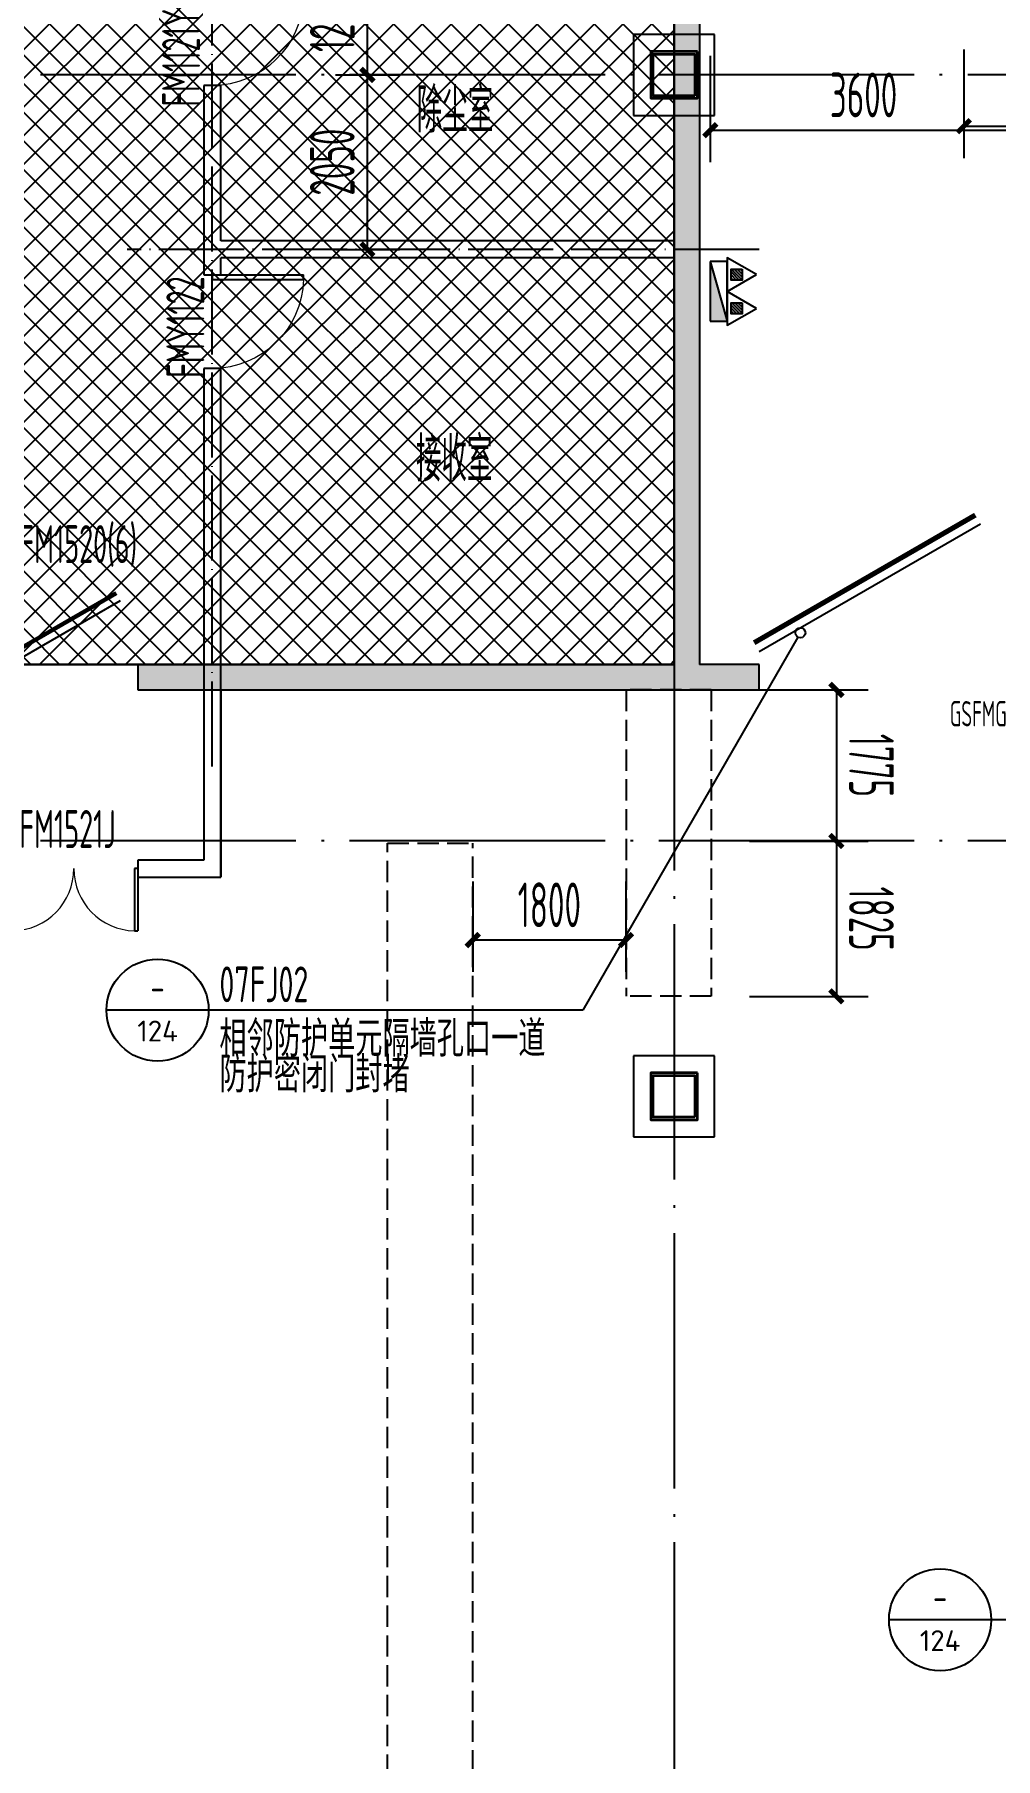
# Model space of a CAD drawing. Extents: x -473190 to 2138458, y -81875 to 2633646.
# Drawn here: x 1050345 to 1061632, y 82162 to 102417 of the extents above; entities that cross this region are included whole.
import ezdxf
from ezdxf.enums import TextEntityAlignment as Align

# ---------------------------------------------------------------- set-up
doc = ezdxf.new("R2010")
doc.units = 0
doc.header["$LTSCALE"] = 1000
for name, pattern in [('__DASH', [0.35, 0.25, -0.1]), ('DASH', [0.35, 0.25, -0.1]), ('DOTE', [2.42, 2, -0.2, 0.02, -0.2])]:
    doc.linetypes.add(name, pattern=pattern)
for name, color, linetype in [('A-COLUMN', 2, 'Continuous'), ('A-PUB_HATCH', 8, 'Continuous'), ('A-ROOM_NAME', 23, 'Continuous'), ('A-WALL', 2, 'Continuous'), ('DIM_IDEN', 3, 'Continuous'), ('DOOR_FIRE', 4, 'Continuous'), ('DOOR_FIRE_TEXT', 7, 'Continuous'), ('DOTE', 1, 'DOTE'), ('PUB_DIM', 3, 'Continuous'), ('PUB_TEXT', 7, 'Continuous'), ('RF-KBGQ', 15, 'Continuous'), ('RF-M', 4, 'Continuous'), ('RF-MBH', 11, 'Continuous'), ('RF-QT', 30, 'Continuous'), ('S-柱', 51, 'Continuous'), ('S-柱-填充', 8, 'Continuous'), ('W-EQUIP_消火栓', 7, 'Continuous'), ('W-EQUIP_灭火器', 7, 'Continuous'), ('索引线', 252, 'Continuous')]:
    doc.layers.add(name, color=color, linetype=linetype)
doc.styles.add('8B2_02', font='tssdeng.shx', dxfattribs={"width": 0.6, "bigfont": 'TSSDCHN.shx'})
doc.styles.add('_TCH_DIM_T3', font='tssdeng.shx', dxfattribs={"width": 0.564706, "bigfont": '@@@tssdchn.shx'})
doc.styles.add('_TCH_WINDOW', font='tssdeng.shx', dxfattribs={"width": 0.8, "height": 3.5, "bigfont": 'tssdchn.shx'})
doc.styles.add('TYDG_02', font='TSSDENG', dxfattribs={"width": 0.8, "bigfont": 'TSSDCHN'})
doc.dimstyles.new('_TCH_ARCH&&150', dxfattribs={"dimtxt": 525, "dimasz": 150, "dimexe": 375, "dimexo": 450, "dimgap": 150, "dimtad": 1, "dimdec": 0, "dimzin": 0, "dimdsep": 46, "dimtxsty": '_TCH_DIM_T3', "dimblk": 'ARCHTICK', "dimcen": 0.09, "dimclrt": 7, "dimazin": 2, "dimtfac": 1, "dimtdec": 0, "dimtix": 1, "dimtmove": 2, "dimatfit": 3, "dimfxl": 0, "dimtolj": 1, "dimtzin": 0, "dimarcsym": 0})

# ---------------------------------------------------------------- blocks, each defined once
blk = doc.blocks.new('A$C7EFF042E')
at = {"layer": 'A-COLUMN', "color": 6}
for p, q in [((27725, -44775), (26775, -44775)), ((26775, -44775), (26775, -45725)), ((27725, -45725), (27725, -44775)), ((26775, -45725), (27725, -45725)), ((27725, -56775), (26775, -56775)), ((26775, -56775), (26775, -57725)), ((27725, -57725), (27725, -56775)), ((26775, -57725), (27725, -57725))]:
    blk.add_line(p, q, dxfattribs=at)
at = {"layer": 'S-柱', "color": 6, "lineweight": 35}
for points in [[(27525, -44975), (26975, -44975), (26975, -45525), (27525, -45525)], [(27525, -44975), (26975, -44975), (26975, -45525), (27525, -45525)], [(27525, -56975), (26975, -56975), (26975, -57525), (27525, -57525)], [(27525, -56975), (26975, -56975), (26975, -57525), (27525, -57525)]]:
    blk.add_lwpolyline(points, close=True, dxfattribs=at)
at = {"layer": 'S-柱-填充', "color": 6, "lineweight": 35}
for points in [[(27495, -45495), (27005, -45495), (27005, -45005), (27495, -45005)], [(27495, -57495), (27005, -57495), (27005, -57005), (27495, -57005)]]:
    blk.add_lwpolyline(points, close=True, dxfattribs=at)
blk = doc.blocks.new('_ArchTick')
at = {"color": 0, "linetype": 'ByBlock', "const_width": 0.4}
blk.add_lwpolyline([(-0.5, -0.5), (0.5, 0.5)], dxfattribs=at)
blk = doc.blocks.new('*D5580')
at = {"layer": 'Defpoints', "color": 0, "transparency": 16777216}
for p in [(112750, -35275), (113573, -35275), (112750, -36550)]:
    blk.add_point(p, dxfattribs=at)
at = {"layer": 'PUB_DIM', "color": 0, "lineweight": -2, "transparency": 16777216}
for p, q in [((113200, -35275), (113948, -35275)), ((113573, -36550), (113573, -35275)), ((113200, -36550), (113948, -36550))]:
    blk.add_line(p, q, dxfattribs=at)
at = {"layer": 'PUB_DIM', "color": 0, "lineweight": -2, "transparency": 16777216, "xscale": 150, "yscale": 150, "zscale": 150}
for p, rotation in [((113573, -35275), 90), ((113573, -36550), 270)]:
    blk.add_blockref('_ArchTick', p, dxfattribs=dict(at, rotation=rotation))
at = {"layer": 'PUB_DIM', "color": 7, "transparency": 16777216, "insert": (113160, -35912), "char_height": 525, "attachment_point": 5, "rotation": 90, "style": '_TCH_DIM_T3'}
blk.add_mtext('\\A1;1275', dxfattribs=at)
blk = doc.blocks.new('*D5581')
at = {"layer": 'Defpoints', "color": 0, "transparency": 16777216}
for p in [(112750, -36550), (113573, -36550), (112750, -38600)]:
    blk.add_point(p, dxfattribs=at)
at = {"layer": 'PUB_DIM', "color": 0, "lineweight": -2, "transparency": 16777216}
for p, q in [((113200, -36550), (113948, -36550)), ((113573, -38600), (113573, -36550)), ((113200, -38600), (113948, -38600))]:
    blk.add_line(p, q, dxfattribs=at)
at = {"layer": 'PUB_DIM', "color": 0, "lineweight": -2, "transparency": 16777216, "xscale": 150, "yscale": 150, "zscale": 150}
for p, rotation in [((113573, -36550), 90), ((113573, -38600), 270)]:
    blk.add_blockref('_ArchTick', p, dxfattribs=dict(at, rotation=rotation))
at = {"layer": 'PUB_DIM', "color": 7, "transparency": 16777216, "insert": (113160, -37575), "char_height": 525, "attachment_point": 5, "rotation": 90, "style": '_TCH_DIM_T3'}
blk.add_mtext('\\A1;2050', dxfattribs=at)
blk = doc.blocks.new('$TwtSys$00000434')
for p, q in [((-0.5, 0.5), (-0.5, -0.5)), ((-0.5, -0.5), (0.5, 0.5)), ((0.5, 0.5), (-0.5, 0.5)), ((0.5, -0.5), (0.5, 0.5)), ((-0.5, -0.5), (0.5, -0.5))]:
    blk.add_line(p, q)
blk.add_solid([(0.5, -0.5), (0.5, 0.5), (-0.5, -0.5)])
blk = doc.blocks.new('$TwtSys$00000546')
h = blk.add_hatch()
h.set_pattern_fill('ANSI31', color=256, scale=200, style=0)
h.set_pattern_definition([(45, (-38543.802, -6670.83), (-17.67767, 17.67767), [])])
h.paths.add_polyline_path([(-65, 174), (65, 174), (65, 44), (-65, 44)])
for points in [[(0, 344), (-198, 0), (198, 0)], [(-65, 174), (65, 174), (65, 44), (-65, 44)]]:
    blk.add_lwpolyline(points, close=True)
blk = doc.blocks.new('$DorLib2D$00000002')
for p, q in [((-0.5, 0), (-0.5, 0.4875)), ((-0.475, 0.4875), (-0.5, 0.4875)), ((-0.475, 0), (-0.475, 0.4875)), ((0.475, 0), (0.475, 0.4875)), ((0.475, 0.4875), (0.5, 0.4875)), ((0.5, 0), (0.5, 0.4875)), ((-0.5, 0), (-0.475, 0)), ((0.5, 0), (0.475, 0))]:
    blk.add_line(p, q)
at = {"lineweight": 13}
for centre, start, end in [((-0.4875, 0), 0, 88.53072), ((0.4875, 0), 91.46928, 180)]:
    blk.add_arc(centre, 0.4875, start, end, dxfattribs=at)
blk = doc.blocks.new('$DorLib2D$00000211')
at = {"color": 0}
for p, q in [((-0.5, 0.05), (-0.067, 0.3)), ((0.5, 0.05), (0.067, 0.3))]:
    blk.add_line(p, q, dxfattribs=at)
at = {"color": 0, "const_width": 0.01}
for points in [[(-0.51, 0.0673), (-0.077, 0.3173)], [(0.51, 0.0673), (0.077, 0.3173)]]:
    blk.add_lwpolyline(points, dxfattribs=at)
blk = doc.blocks.new('$DorLib2D$00000193')
at = {"color": 0}
blk.add_line((-0.5, 0.1), (0.366, 0.6), dxfattribs=at)
at = {"color": 0, "const_width": 0.0333}
blk.add_lwpolyline([(-0.533, 0.158), (0.333, 0.658)], dxfattribs=at)
blk = doc.blocks.new('afasgasg')
at = {"layer": 'A-PUB_HATCH'}
for points in [[(473948.2, -695485.2), (473748.2, -695485.2), (473748.2, -720685.2), (473881.5, -720785.2), (474048.2, -720685.2), (474048.2, -695635.2)], [(468323.2, -720685.2), (467448.2, -720685.2), (467448.2, -720985.2), (468323.2, -720985.2)], [(468323.2, -720685.2), (468323.2, -720985.2), (473848.2, -720985.2), (473881.5, -720785.2), (473748.2, -720685.2)], [(473848.2, -720985.2), (474748.2, -720985.2), (474748.2, -720685.2), (474048.2, -720685.2), (473881.5, -720785.2)]]:
    blk.add_hatch(color=256, dxfattribs=at).paths.add_polyline_path(points)
at = {"layer": 'A-WALL'}
for p, q in [((468223.2, -720985.2), (468223.2, -722985.2)), ((468423.2, -720985.2), (468423.2, -723185.2)), ((468223.2, -722985.2), (467448.2, -722985.2)), ((467448.2, -722985.2), (467448.2, -723185.2)), ((467448.2, -723185.2), (468423.2, -723185.2))]:
    blk.add_line(p, q, dxfattribs=at)
at = {"layer": 'RF-QT'}
for p, q in [((473748.2, -695485.2), (473748.2, -720685.2)), ((474048.2, -695635.2), (474048.2, -720685.2)), ((468323.2, -720685.2), (467448.2, -720685.2)), ((467448.2, -720685.2), (467448.2, -720985.2)), ((468323.2, -720685.2), (473748.2, -720685.2)), ((474748.2, -720685.2), (474048.2, -720685.2)), ((474748.2, -720985.2), (474748.2, -720685.2)), ((467448.2, -720985.2), (468323.2, -720985.2)), ((468323.2, -720985.2), (473848.2, -720985.2)), ((473848.2, -720985.2), (474748.2, -720985.2))]:
    blk.add_line(p, q, dxfattribs=at)
at = {"layer": 'DOOR_FIRE'}
ref = blk.add_blockref('$DorLib2D$00000002', (466698.2, -723085.2), dxfattribs=dict(at, xscale=-1500, yscale=-1500, zscale=200))
ref.add_attrib('A', 'FM1521J', (466058.5, -722842.8), dxfattribs={"layer": 'DOOR_FIRE_TEXT', "height": 446.25, "style": '_TCH_WINDOW', "width": 0.564706})
at = {"layer": 'RF-M', "linetype": '__DASH'}
ref = blk.add_blockref('$DorLib2D$00000193', (466698.2, -720835.2), dxfattribs=dict(at, xscale=1500, yscale=1500, zscale=300))
ref.add_attrib('A', 'GHFM1520(6)', (465646.6, -719495.7), dxfattribs={"layer": 'RF-MBH', "linetype": '__DASH', "height": 446.25, "style": '_TCH_WINDOW', "width": 0.564706})
at = {"layer": 'RF-M'}
ref = blk.add_blockref('$DorLib2D$00000211', (477748.2, -720835.2), dxfattribs=dict(at, xscale=-6000, yscale=6000, zscale=300))
ref.add_attrib('A', 'GSFMG6030(5)', (476985.7, -721413.9), dxfattribs={"layer": 'RF-MBH', "height": 297.5, "style": '_TCH_WINDOW', "width": 0.564706})
blk = doc.blocks.new('*D5703')
at = {"layer": 'Defpoints', "color": 0, "transparency": 16777216}
for p in [(-263944, -198233), (-262621, -198233), (-263944, -201833)]:
    blk.add_point(p, dxfattribs=at)
at = {"layer": 'PUB_DIM', "color": 0, "lineweight": -2, "transparency": 16777216}
for p, q in [((-263494, -198233), (-262246, -198233)), ((-262621, -201833), (-262621, -198233)), ((-263494, -201833), (-262246, -201833))]:
    blk.add_line(p, q, dxfattribs=at)
at = {"layer": 'PUB_DIM', "color": 0, "lineweight": -2, "transparency": 16777216, "xscale": 150, "yscale": 150, "zscale": 150}
for p, rotation in [((-262621, -198233), 90), ((-262621, -201833), 270)]:
    blk.add_blockref('_ArchTick', p, dxfattribs=dict(at, rotation=rotation))
at = {"layer": 'PUB_DIM', "color": 7, "transparency": 16777216, "insert": (-263034, -200033), "char_height": 525, "attachment_point": 5, "rotation": 90, "style": '_TCH_DIM_T3'}
blk.add_mtext('\\A1;3600', dxfattribs=at)
blk = doc.blocks.new('*D5716')
at = {"layer": 'Defpoints', "color": 0, "transparency": 16777216}
for p in [(-264019, -197055), (-262667, -197055), (-264019, -198855)]:
    blk.add_point(p, dxfattribs=at)
at = {"layer": 'PUB_DIM', "color": 0, "lineweight": -2, "transparency": 16777216}
for p, q in [((-263569, -197055), (-262292, -197055)), ((-262667, -198855), (-262667, -197055)), ((-263569, -198855), (-262292, -198855))]:
    blk.add_line(p, q, dxfattribs=at)
at = {"layer": 'PUB_DIM', "color": 0, "lineweight": -2, "transparency": 16777216, "xscale": 150, "yscale": 150, "zscale": 150}
for p, rotation in [((-262667, -197055), 90), ((-262667, -198855), 270)]:
    blk.add_blockref('_ArchTick', p, dxfattribs=dict(at, rotation=rotation))
at = {"layer": 'PUB_DIM', "color": 7, "transparency": 16777216, "insert": (-263080, -197955), "char_height": 525, "attachment_point": 5, "rotation": 90, "style": '_TCH_DIM_T3'}
blk.add_mtext('\\A1;1800', dxfattribs=at)
blk = doc.blocks.new('*D5720')
at = {"layer": 'Defpoints', "color": 0, "transparency": 16777216}
for p in [(-252444, -200352), (-254269, -201823), (-252444, -201823)]:
    blk.add_point(p, dxfattribs=at)
at = {"layer": 'PUB_DIM', "color": 0, "lineweight": -2, "transparency": 16777216}
for p, q in [((-254269, -201373), (-254269, -199977)), ((-252444, -201373), (-252444, -199977)), ((-254269, -200352), (-252444, -200352))]:
    blk.add_line(p, q, dxfattribs=at)
at = {"layer": 'PUB_DIM', "color": 0, "lineweight": -2, "transparency": 16777216, "xscale": 150, "yscale": 150, "zscale": 150, "rotation": 180}
blk.add_blockref('_ArchTick', (-254269, -200352), dxfattribs=at)
at = {"layer": 'PUB_DIM', "color": 0, "lineweight": -2, "transparency": 16777216, "xscale": 150, "yscale": 150, "zscale": 150}
blk.add_blockref('_ArchTick', (-252444, -200352), dxfattribs=at)
at = {"layer": 'PUB_DIM', "color": 7, "transparency": 16777216, "insert": (-253357, -199940), "char_height": 525, "attachment_point": 5, "style": '_TCH_DIM_T3'}
blk.add_mtext('\\A1;1825', dxfattribs=at)
blk = doc.blocks.new('*D5721')
at = {"layer": 'Defpoints', "color": 0, "transparency": 16777216}
for p in [(-254269, -200352), (-256044, -201823), (-254269, -201823)]:
    blk.add_point(p, dxfattribs=at)
at = {"layer": 'PUB_DIM', "color": 0, "lineweight": -2, "transparency": 16777216}
for p, q in [((-256044, -201373), (-256044, -199977)), ((-254269, -201373), (-254269, -199977)), ((-256044, -200352), (-254269, -200352))]:
    blk.add_line(p, q, dxfattribs=at)
at = {"layer": 'PUB_DIM', "color": 0, "lineweight": -2, "transparency": 16777216, "xscale": 150, "yscale": 150, "zscale": 150, "rotation": 180}
blk.add_blockref('_ArchTick', (-256044, -200352), dxfattribs=at)
at = {"layer": 'PUB_DIM', "color": 0, "lineweight": -2, "transparency": 16777216, "xscale": 150, "yscale": 150, "zscale": 150}
blk.add_blockref('_ArchTick', (-254269, -200352), dxfattribs=at)
at = {"layer": 'PUB_DIM', "color": 7, "transparency": 16777216, "insert": (-255157, -199940), "char_height": 525, "attachment_point": 5, "style": '_TCH_DIM_T3'}
blk.add_mtext('\\A1;1775', dxfattribs=at)
blk = doc.blocks.new('*D5722')
at = {"layer": 'Defpoints', "color": 0, "transparency": 16777216}
for p in [(-254244, -202823), (-253106, -202823), (-254244, -204623)]:
    blk.add_point(p, dxfattribs=at)
at = {"layer": 'PUB_DIM', "color": 0, "lineweight": -2, "transparency": 16777216}
for p, q in [((-253794, -202823), (-252731, -202823)), ((-253106, -204623), (-253106, -202823)), ((-253794, -204623), (-252731, -204623))]:
    blk.add_line(p, q, dxfattribs=at)
at = {"layer": 'PUB_DIM', "color": 0, "lineweight": -2, "transparency": 16777216, "xscale": 150, "yscale": 150, "zscale": 150}
for p, rotation in [((-253106, -202823), 90), ((-253106, -204623), 270)]:
    blk.add_blockref('_ArchTick', p, dxfattribs=dict(at, rotation=rotation))
at = {"layer": 'PUB_DIM', "color": 7, "transparency": 16777216, "insert": (-253519, -203723), "char_height": 525, "attachment_point": 5, "rotation": 90, "style": '_TCH_DIM_T3'}
blk.add_mtext('\\A1;1800', dxfattribs=at)
blk = doc.blocks.new('ADFASDF')
h = blk.add_hatch()
h.set_pattern_fill('ANSI37', color=8, scale=150)
h.set_pattern_definition([(45, (0, 0), (-168.3798, 168.3798), []), (135, (0, 0), (-168.3798, -168.3798), [])])
h.paths.add_polyline_path([(521397, 239186), (521397, 224886), (539697, 224886), (539697, 169261), (524947, 169261), (524947, 171211), (527822, 171211), (527922, 176611), (501318, 176611), (501125, 109884), (530547, 109887), (530547, 107449), (538188, 100503), (536147, 98236), (540086, 94690), (517812, 69953), (517812, 59790), (482108, 20136), (405247, 20136), (405247, 26086), (391997, 40436), (391997, 64736), (399997, 64738), (399997, 239186), (409022, 239186)])
blk.add_lwpolyline([(539697, 224886), (539697, 169261), (524947, 169261), (524947, 171211), (527822, 171211), (527922, 176611), (501318, 176611), (501125, 109884), (530547, 109887), (530547, 107449), (538188, 100503), (536147, 98236), (540086, 94690), (517812, 69953), (517812, 59790), (482108, 20136), (405247, 20136), (405247, 26086), (391997, 40436), (391997, 64736), (399997, 64738), (399997, 239186)])
blk = doc.blocks.new('$DorLib2D$00000001')
for p, q in [((0.45, 0.975), (0.5, 0.975)), ((0.45, 0), (0.45, 0.975)), ((0.5, 0), (0.5, 0.975)), ((0.5, 0), (0.45, 0))]:
    blk.add_line(p, q)
at = {"lineweight": 13}
blk.add_arc((0.475, 0), 0.975, 91.4693, 180, dxfattribs=at)
blk = doc.blocks.new('A$C2B5B1B2C')
at = {"layer": 'DOTE', "linetype": 'DOTE', "ltscale": 0.5}
for p, q in [((111750, -44675), (111750, -26875)), ((118175, -38600), (110750, -38600))]:
    blk.add_line(p, q, dxfattribs=at)
at = {"layer": 'PUB_DIM'}
for p1, p2, picture, middle in [((112750, -36550), (112750, -35275), '*D5580', (113160.2, -35912.5)), ((112750, -38600), (112750, -36550), '*D5581', (113160.2, -37575))]:
    dim = blk.add_aligned_dim(p1=p1, p2=p2, distance=-822.7, dimstyle='_TCH_ARCH&&150', dxfattribs=at)
    dim.commit()
    dim.dimension.update_dxf_attribs({"geometry": picture, "text_midpoint": middle})
blk = doc.blocks.new('zsgc')
at = {"layer": 'RF-KBGQ', "color": 15, "linetype": 'DASH'}
for p, q in [((-256044.5, -201822.9), (-252444.5, -201822.9)), ((-256044.5, -201822.9), (-256044.5, -202822.9)), ((-252444.5, -201822.9), (-252444.5, -202822.9)), ((-256044.5, -202822.9), (-252444.5, -202822.9)), ((-226886.3, -204622.9), (-254244.5, -204622.9)), ((-254244.5, -205622.9), (-254244.5, -204622.9)), ((-227886.3, -205622.9), (-254244.5, -205622.9))]:
    blk.add_line(p, q, dxfattribs=at)
at = {"layer": 'PUB_DIM'}
for p1, p2, distance, picture, middle in [((-264019.5, -198854.5), (-264019.5, -197054.5), -1352.1, '*D5716', (-263079.9, -197954.5)), ((-263943.6, -201832.9), (-263943.6, -198232.9), -1322.5, '*D5703', (-263033.6, -200032.9)), ((-256044.5, -201822.9), (-254269.5, -201822.9), 1470.5, '*D5721', (-255157, -199940)), ((-254269.5, -201822.9), (-252444.5, -201822.9), 1470.5, '*D5720', (-253357, -199940)), ((-254244.5, -204622.9), (-254244.5, -202822.9), -1138.4, '*D5722', (-253518.6, -203722.9))]:
    dim = blk.add_aligned_dim(p1=p1, p2=p2, distance=distance, dimstyle='_TCH_ARCH&&150', dxfattribs=at)
    dim.commit()
    dim.dimension.update_dxf_attribs({"geometry": picture, "text_midpoint": middle})

msp = doc.modelspace()

# ---------------------------------------------------------------- linework, layer by layer
msp.add_lwpolyline([(1112156.7, 75580.2), (1058245.2, 20445.9), (1054306.6, 23992.3), (1056358.3, 26249), (1048706.7, 33205.4), (1048706.7, 35640.6), (1047031.7, 35643), (1019281.7, 35643), (1019477.2, 102367.4), (1046081.7, 102367.4), (1046081.7, 96967.4), (1043106.7, 96967.4), (1043106.7, 95017.4), (1057856.7, 95017.4), (1057856.7, 150642.4)])
at = {"layer": 'A-COLUMN'}
for p, q in [((1058331.7, 102417.4), (1057381.7, 102417.4)), ((1057381.7, 102417.4), (1057381.7, 101467.4)), ((1058331.7, 101467.4), (1058331.7, 102417.4)), ((1057381.7, 101467.4), (1058331.7, 101467.4))]:
    msp.add_line(p, q, dxfattribs=at)
at = {"layer": 'A-WALL'}
for p, q in [((1052531.7, 101817.4), (1052331.7, 101817.4)), ((1052331.7, 101817.4), (1052331.7, 99892.4)), ((1052531.7, 99992.4), (1052531.7, 101817.4)), ((1052331.7, 99892.4), (1052331.7, 99592.4)), ((1057856.7, 99992.4), (1052531.7, 99992.4)), ((1057856.7, 99792.4), (1057856.7, 99992.4)), ((1052531.7, 99592.4), (1052531.7, 99792.4)), ((1057856.7, 99792.4), (1052531.7, 99792.4)), ((1052331.7, 99592.4), (1052531.7, 99592.4)), ((1052531.7, 98492.4), (1052331.7, 98492.4)), ((1052331.7, 98492.4), (1052331.7, 92717.4)), ((1052531.7, 92517.4), (1052531.7, 98492.4)), ((1052331.7, 92717.4), (1051556.7, 92717.4)), ((1051556.7, 92717.4), (1051556.7, 92517.4)), ((1051556.7, 92517.4), (1052531.7, 92517.4))]:
    msp.add_line(p, q, dxfattribs=at)
at = {"layer": 'DIM_IDEN'}
for p, q in [((1059311.1, 95337.8), (1056784.8, 90954.5)), ((1052390.2, 90954.5), (1051190.2, 90954.5)), ((1056784.8, 90954.5), (1052390.2, 90954.5)), ((1061580.9, 83791.9), (1060380.9, 83791.9)), ((1065975.6, 83791.9), (1061580.9, 83791.9))]:
    msp.add_line(p, q, dxfattribs=at)
for centre, radius in [((1059340.2, 95388.2), 58.2), ((1051790.2, 90954.5), 600), ((1060980.9, 83791.9), 600)]:
    msp.add_circle(centre, radius, dxfattribs=at)
at = {"layer": 'DOTE', "color": 16, "linetype": 'DOTE', "ltscale": 1.5}
for p, q in [((1057856.7, 171823.5), (1057856.7, -58315.4)), ((1158685.6, 101942.4), (1017947.4, 101942.4)), ((1158685.6, 92942.4), (1029856.7, 92942.4))]:
    msp.add_line(p, q, dxfattribs=at)

# ---------------------------------------------------------------- block references
at = {"rotation": 270}
msp.add_blockref('zsgc', (1260114.7, -161327.1), dxfattribs=at)
for name, p in [('ADFASDF', (518159.5, -74243.9)), ('A$C2B5B1B2C', (940681.7, 138492.4))]:
    msp.add_blockref(name, p)
at = {"layer": 'DOOR_FIRE'}
ref = msp.add_blockref('$DorLib2D$00000001', (1052431.7, 102367.4), dxfattribs=dict(at, xscale=-1100, yscale=1100, zscale=200, rotation=270))
ref.add_attrib('A', 'FM1121Y', (1052289.7, 101570.8), dxfattribs={"layer": 'DOOR_FIRE_TEXT', "height": 446.25, "rotation": 90, "style": '_TCH_WINDOW', "width": 0.564706})
ref = msp.add_blockref('$DorLib2D$00000001', (1052431.7, 99042.4), dxfattribs=dict(at, xscale=-1100, yscale=1100, zscale=200, rotation=270))
ref.add_attrib('A', 'FMY1122', (1052339.5, 98383.3), dxfattribs={"layer": 'DOOR_FIRE_TEXT', "height": 446.25, "rotation": 90, "style": '_TCH_WINDOW', "width": 0.564706})
ref = msp.add_blockref('$DorLib2D$00000002', (1050806.7, 92617.4), dxfattribs=dict(at, xscale=-1500, yscale=-1500, zscale=200))
ref.add_attrib('A', 'FM1521J', (1050167, 92859.8), dxfattribs={"layer": 'DOOR_FIRE_TEXT', "height": 446.25, "style": '_TCH_WINDOW', "width": 0.564706})
at = {"layer": 'RF-QT'}
msp.add_blockref('A$C7EFF042E', (1030606.7, 147192.4), dxfattribs=at)
at = {"layer": 'W-EQUIP_消火栓', "xscale": 700, "yscale": 200, "zscale": 700, "rotation": 270}
msp.add_blockref('$TwtSys$00000434', (1058381.7, 99398.4), dxfattribs=at)
at = {"layer": 'W-EQUIP_灭火器', "rotation": 270}
for p in [(1058481.7, 99596.8), (1058481.7, 99200)]:
    msp.add_blockref('$TwtSys$00000546', p, dxfattribs=at)
at = {"layer": '索引线'}
msp.add_blockref('afasgasg', (584108.5, 815702.6), dxfattribs=at)

# ---------------------------------------------------------------- texts
at = {"layer": 'A-ROOM_NAME', "style": '8B2_02', "width": 0.6}
for s, p in [('除尘室', (1054834.9, 101264.6)), ('接收室', (1054825, 97165.4))]:
    msp.add_text(s, height=525, dxfattribs=at).set_placement(p)
at = {"layer": 'PUB_TEXT', "style": 'TYDG_02'}
for s, width, p in [('07FJ02', 0.64, (1052516.2, 91048.2)), ('相邻防护单元隔墙孔口一道', 0.8, (1052516.2, 90408.5)), ('防护密闭门封堵', 0.8, (1052516.2, 89988.5))]:
    msp.add_text(s, height=420, dxfattribs=dict(at, width=width)).set_placement(p)
for s, height, width, p, p2 in [('-', 318.1, 0.962963, (1051705.3, 91064.9), (1051875, 91064.9)), ('124', 245.31, 1.238095, (1051551.9, 90587), (1052028.5, 90587)), ('-', 318.1, 0.962963, (1060896.1, 83902.3), (1061065.8, 83902.3)), ('124', 245.31, 1.238095, (1060742.6, 83424.5), (1061219.2, 83424.5))]:
    msp.add_text(s, height=height, dxfattribs=dict(at, width=width)).set_placement(p, p2, align=Align.FIT)

doc.saveas('drawing.dxf')
